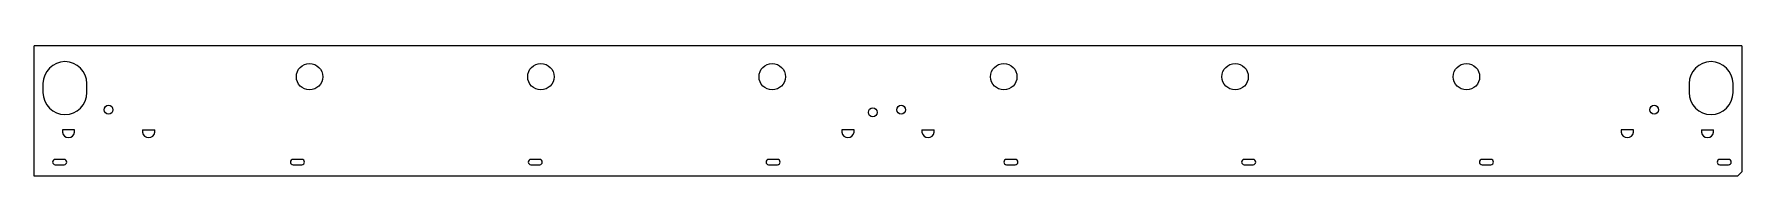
# Model space of a CAD drawing. Header units: millimetres. Extents: x 0 to 1939, y -50 to 98.
import ezdxf

# ---------------------------------------------------------------- set-up
doc = ezdxf.new("R2010")
doc.units = ezdxf.units.MM

msp = doc.modelspace()

# ---------------------------------------------------------------- linework, layer by layer
at = {"color": 7, "linetype": 'Continuous', "lineweight": 25}
for p, q in [((0, -49.9), (0, 98)), ((1939, 98), (0, 98)), ((1939, 98), (1939, -44.9)), ((10, 55.1), (10, 45.1)), ((60, 45.1), (60, 55.1)), ((1879, 55.1), (1879, 45.1)), ((1929, 45.1), (1929, 55.1)), ((32.1, 2.7), (32.1, -0.1)), ((45.9, 2.7), (32.1, 2.7)), ((45.9, -0.1), (45.9, 2.7)), ((123.1, 2.7), (123.1, -0.1)), ((123.1, 2.7), (136.9, 2.7)), ((136.9, -0.1), (136.9, 2.7)), ((917.1, 2.7), (917.1, -0.1)), ((930.9, 2.7), (917.1, 2.7)), ((930.9, -0.1), (930.9, 2.7)), ((1008.1, 2.7), (1008.1, -0.1)), ((1008.1, 2.7), (1021.9, 2.7)), ((1021.9, -0.1), (1021.9, 2.7)), ((1802.1, 2.7), (1802.1, -0.1)), ((1815.9, 2.7), (1802.1, 2.7)), ((1815.9, -0.1), (1815.9, 2.7)), ((1893.1, 2.7), (1893.1, -0.1)), ((1893.1, 2.7), (1906.9, 2.7)), ((1906.9, -0.1), (1906.9, 2.7)), ((34, -30.9), (24, -30.9)), ((24, -36.9), (34, -36.9)), ((304, -30.9), (294, -30.9)), ((294, -36.9), (304, -36.9)), ((574, -30.9), (564, -30.9)), ((564, -36.9), (574, -36.9)), ((844, -30.9), (834, -30.9)), ((834, -36.9), (844, -36.9)), ((1114, -30.9), (1104, -30.9)), ((1104, -36.9), (1114, -36.9)), ((1384, -30.9), (1374, -30.9)), ((1374, -36.9), (1384, -36.9)), ((1654, -30.9), (1644, -30.9)), ((1644, -36.9), (1654, -36.9)), ((1924, -30.9), (1914, -30.9)), ((1914, -36.9), (1924, -36.9)), ((1934, -49.9), (0, -49.9)), ((1934, -49.9), (1939, -44.9))]:
    msp.add_line(p, q, dxfattribs=at)
for centre, radius in [((312.7, 63), 15), ((575.4, 63), 15), ((838.1, 63), 15), ((1100.9, 63), 15), ((1363.6, 63), 15), ((1626.3, 63), 15), ((84.5, 25.5), 5), ((952.2, 22.5), 5), ((984.5, 25.5), 5), ((1839.5, 25.5), 5)]:
    msp.add_circle(centre, radius, dxfattribs=at)
for centre, radius, start, end in [((35, 55.1), 25, 0, 180), ((1904, 55.1), 25, 0, 180), ((35, 45.1), 25, 180, 0), ((1904, 45.1), 25, 180, 0), ((39, 0.9), 7, 188.1223, 351.8777), ((130, 0.9), 7, 188.1223, 351.8777), ((924, 0.9), 7, 188.1223, 351.8777), ((1015, 0.9), 7, 188.1223, 351.8777), ((1809, 0.9), 7, 188.1223, 351.8777), ((1900, 0.9), 7, 188.1223, 351.8777), ((24, -33.9), 3, 90, 270), ((34, -33.9), 3, 270, 90), ((294, -33.9), 3, 90, 270), ((304, -33.9), 3, 270, 90), ((564, -33.9), 3, 90, 270), ((574, -33.9), 3, 270, 90), ((834, -33.9), 3, 90, 270), ((844, -33.9), 3, 270, 90), ((1104, -33.9), 3, 90, 270), ((1114, -33.9), 3, 270, 90), ((1374, -33.9), 3, 90, 270), ((1384, -33.9), 3, 270, 90), ((1644, -33.9), 3, 90, 270), ((1654, -33.9), 3, 270, 90), ((1914, -33.9), 3, 90, 270), ((1924, -33.9), 3, 270, 90)]:
    msp.add_arc(centre, radius, start, end, dxfattribs=at)

doc.saveas('drawing.dxf')
